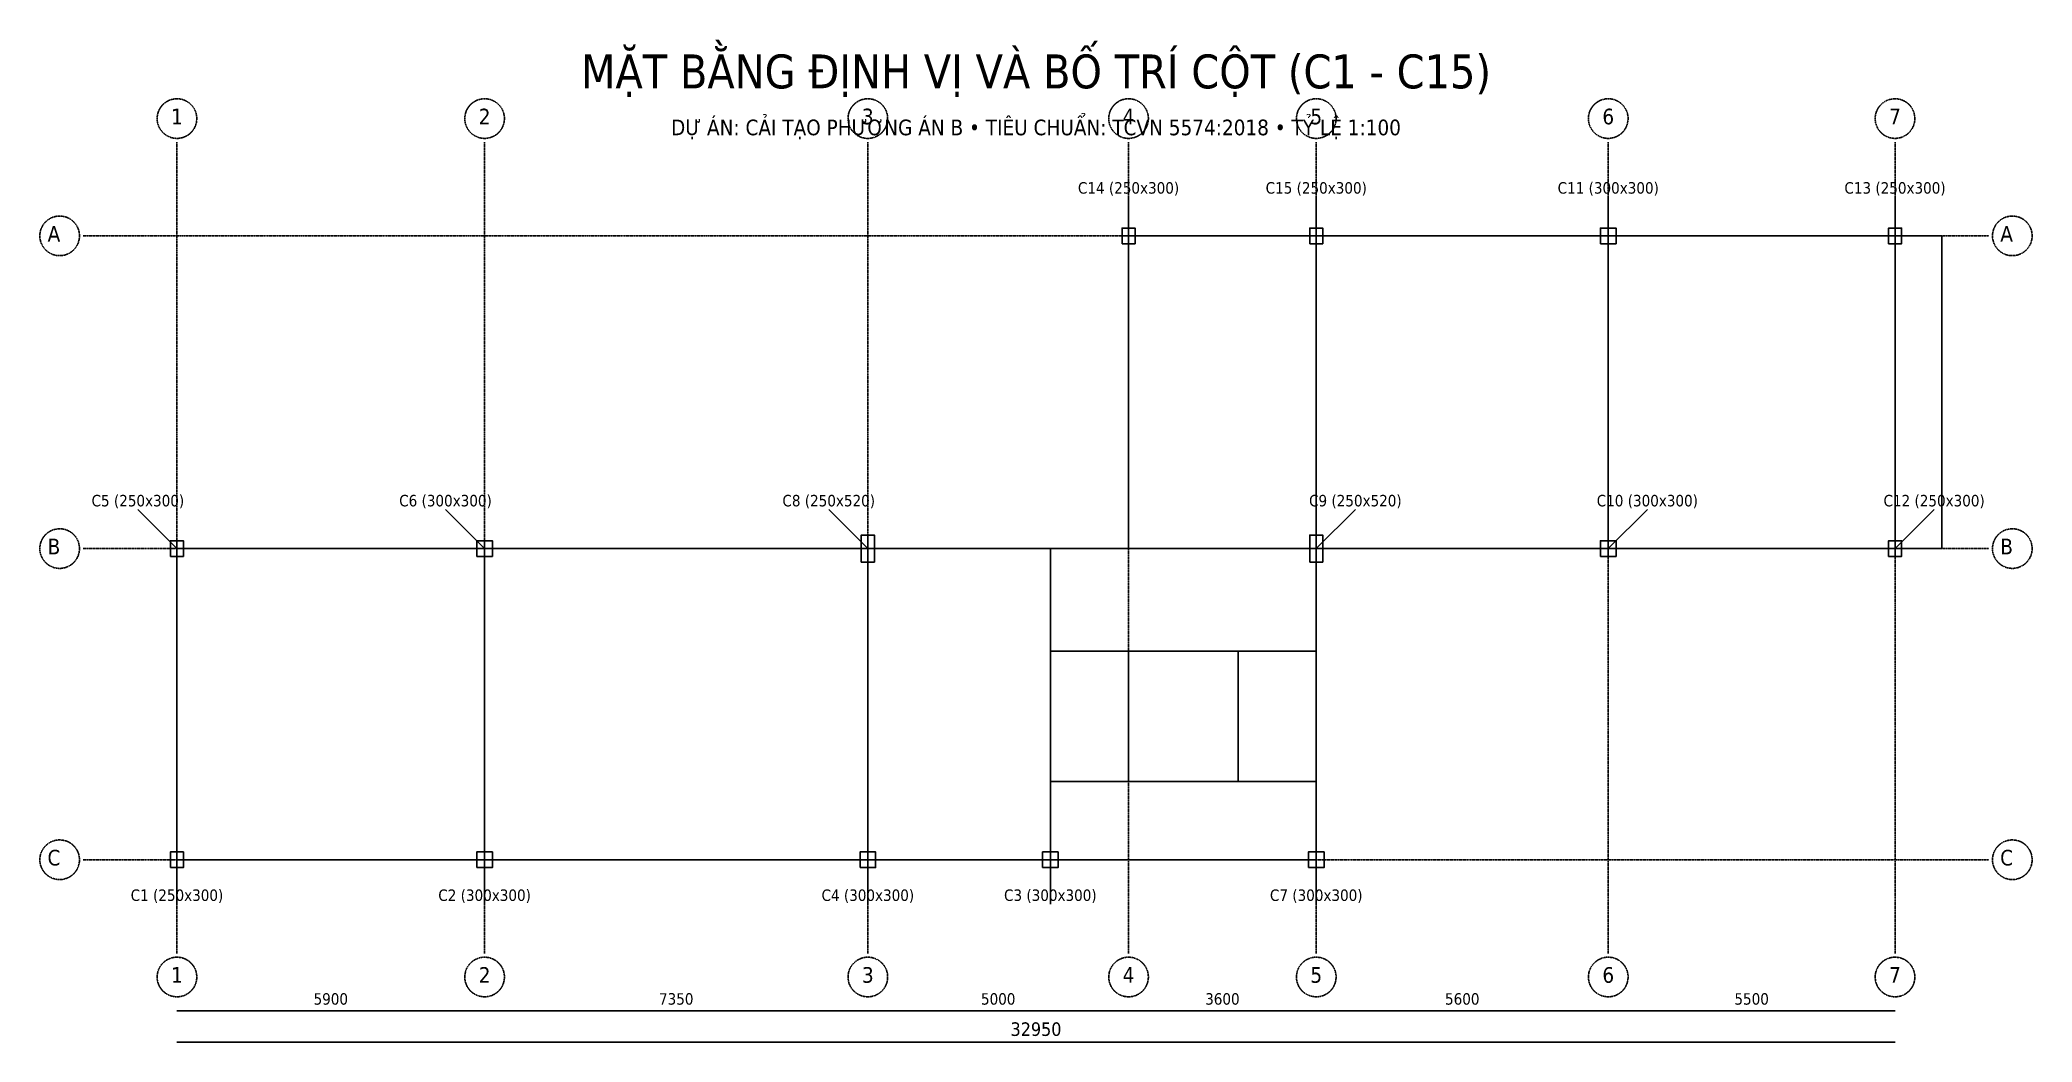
# Model space of a CAD drawing. Header units: millimetres. Extents: x -2630 to 35580, y -3500 to 15731.
import ezdxf
from ezdxf.enums import TextEntityAlignment as Align

# ---------------------------------------------------------------- set-up
doc = ezdxf.new("R2010")
doc.units = ezdxf.units.MM
doc.header["$LTSCALE"] = 10
doc.linetypes.add('DASHDOT', pattern=[3.556, 2.54, -0.508, 0, -0.508])
doc.linetypes.add('DASHED', pattern=[1.524, 1.27, -0.254])
for name, color, linetype in [('BEAM_FRAME', 9, 'DASHED'), ('COLUMN_CONCRETE', 7, 'Continuous'), ('COLUMN_TAG', 1, 'Continuous'), ('DIMENSIONS', 3, 'Continuous'), ('GRID_AXIS', 8, 'DASHDOT'), ('TITLE_BLOCK', 4, 'Continuous')]:
    doc.layers.add(name, color=color, linetype=linetype)
doc.styles.get("Standard").update_dxf_attribs({"font": 'tahoma.ttf'})

msp = doc.modelspace()

# ---------------------------------------------------------------- linework, layer by layer
at = {"layer": 'BEAM_FRAME', "linetype": 'DASHED'}
for p, q in [((18250, 11970), (21850, 11970)), ((18250, 5970), (18250, 11970)), ((21850, 11970), (27450, 11970)), ((21850, 5970), (21850, 11970)), ((27450, 11970), (32950, 11970)), ((27450, 5970), (27450, 11970)), ((32950, 5970), (32950, 11970)), ((32950, 11970), (33850, 11970)), ((33850, 5970), (33850, 11970)), ((0, 0), (0, 5970)), ((0, 0), (0, 5970)), ((0, 5970), (5900, 5970)), ((5900, 0), (5900, 5970)), ((5900, 5970), (13250, 5970)), ((13250, 0), (13250, 5970)), ((13250, 5970), (21850, 5970)), ((16750, 0), (16750, 5970)), ((21850, 0), (21850, 5970)), ((21850, 5970), (27450, 5970)), ((27450, 5970), (32950, 5970)), ((32950, 5970), (33850, 5970)), ((16750, 4000), (21850, 4000)), ((16750, 1500), (16750, 4000)), ((18250, 1500), (18250, 4000)), ((20350, 4000), (20350, 1500)), ((16750, 1500), (21850, 1500)), ((0, 0), (5900, 0)), ((5900, 0), (13250, 0)), ((13250, 0), (16750, 0)), ((16750, 0), (21850, 0)), ((16750, 0), (21850, 0))]:
    msp.add_line(p, q, dxfattribs=at)
at = {"layer": 'COLUMN_CONCRETE'}
for points in [[(18125, 11820), (18375, 11820), (18375, 12120), (18125, 12120), (18125, 11820)], [(21725, 11820), (21975, 11820), (21975, 12120), (21725, 12120), (21725, 11820)], [(27300, 11820), (27600, 11820), (27600, 12120), (27300, 12120), (27300, 11820)], [(32825, 11820), (33075, 11820), (33075, 12120), (32825, 12120), (32825, 11820)], [(-125, 5820), (125, 5820), (125, 6120), (-125, 6120), (-125, 5820)], [(5750, 5820), (6050, 5820), (6050, 6120), (5750, 6120), (5750, 5820)], [(13125, 5710), (13375, 5710), (13375, 6230), (13125, 6230), (13125, 5710)], [(21725, 5710), (21975, 5710), (21975, 6230), (21725, 6230), (21725, 5710)], [(27300, 5820), (27600, 5820), (27600, 6120), (27300, 6120), (27300, 5820)], [(32825, 5820), (33075, 5820), (33075, 6120), (32825, 6120), (32825, 5820)], [(-125, -150), (125, -150), (125, 150), (-125, 150), (-125, -150)], [(5750, -150), (6050, -150), (6050, 150), (5750, 150), (5750, -150)], [(13100, -150), (13400, -150), (13400, 150), (13100, 150), (13100, -150)], [(16600, -150), (16900, -150), (16900, 150), (16600, 150), (16600, -150)], [(21700, -150), (22000, -150), (22000, 150), (21700, 150), (21700, -150)]]:
    msp.add_lwpolyline(points, dxfattribs=at)
at = {"layer": 'COLUMN_TAG'}
for p, q in [((18250, 11970), (18250, 12720)), ((21850, 11970), (21850, 12720)), ((27450, 11970), (27450, 12720)), ((32950, 11970), (32950, 12720)), ((0, 5970), (-750, 6720)), ((5900, 5970), (5150, 6720)), ((13250, 5970), (12500, 6720)), ((21850, 5970), (22600, 6720)), ((27450, 5970), (28200, 6720)), ((32950, 5970), (33700, 6720)), ((0, 0), (0, -850)), ((5900, 0), (5900, -850)), ((13250, 0), (13250, -850)), ((16750, 0), (16750, -850)), ((21850, 0), (21850, -850))]:
    msp.add_line(p, q, dxfattribs=at)
at = {"layer": 'DIMENSIONS'}
for p, q in [((0, -2900), (5900, -2900)), ((5900, -2900), (13250, -2900)), ((13250, -2900), (18250, -2900)), ((18250, -2900), (21850, -2900)), ((21850, -2900), (27450, -2900)), ((27450, -2900), (32950, -2900)), ((0, -3500), (32950, -3500))]:
    msp.add_line(p, q, dxfattribs=at)
at = {"layer": 'GRID_AXIS', "linetype": 'DASHDOT'}
for p, q in [((0, -1800), (0, 13770)), ((5900, -1800), (5900, 13770)), ((13250, -1800), (13250, 13770)), ((18250, -1800), (18250, 13770)), ((21850, -1800), (21850, 13770)), ((27450, -1800), (27450, 13770)), ((32950, -1800), (32950, 13770)), ((-1800, 11970), (34750, 11970)), ((-1800, 5970), (34750, 5970)), ((-1800, 0), (34750, 0))]:
    msp.add_line(p, q, dxfattribs=at)
at = {"layer": 'GRID_AXIS'}
for p, q in [((18125, 11970), (18375, 11970)), ((18250, 11820), (18250, 12120)), ((21725, 11970), (21975, 11970)), ((21850, 11820), (21850, 12120)), ((27300, 11970), (27600, 11970)), ((27450, 11820), (27450, 12120)), ((32825, 11970), (33075, 11970)), ((32950, 11820), (32950, 12120)), ((0, 5820), (0, 6120)), ((5900, 5820), (5900, 6120)), ((13250, 5710), (13250, 6230)), ((21850, 5710), (21850, 6230)), ((27450, 5820), (27450, 6120)), ((32950, 5820), (32950, 6120)), ((-125, 5970), (125, 5970)), ((5750, 5970), (6050, 5970)), ((13125, 5970), (13375, 5970)), ((21725, 5970), (21975, 5970)), ((27300, 5970), (27600, 5970)), ((32825, 5970), (33075, 5970)), ((-125, 0), (125, 0)), ((0, -150), (0, 150)), ((5750, 0), (6050, 0)), ((5900, -150), (5900, 150)), ((13100, 0), (13400, 0)), ((13250, -150), (13250, 150)), ((16600, 0), (16900, 0)), ((16750, -150), (16750, 150)), ((21700, 0), (22000, 0)), ((21850, -150), (21850, 150))]:
    msp.add_line(p, q, dxfattribs=at)
for centre in [(0, 14220), (5900, 14220), (13250, 14220), (18250, 14220), (21850, 14220), (27450, 14220), (32950, 14220), (-2250, 11970), (35200, 11970), (-2250, 5970), (35200, 5970), (-2250, 0), (35200, 0), (0, -2250), (5900, -2250), (13250, -2250), (18250, -2250), (21850, -2250), (27450, -2250), (32950, -2250)]:
    msp.add_circle(centre, 380, dxfattribs=at)

# ---------------------------------------------------------------- texts
at = {"layer": 'COLUMN_TAG'}
for s, p in [('C14 (250x300)', (18250, 12780)), ('C15 (250x300)', (21850, 12780)), ('C11 (300x300)', (27450, 12780)), ('C13 (250x300)', (32950, 12780)), ('C5 (250x300)', (-750, 6780)), ('C6 (300x300)', (5150, 6780)), ('C8 (250x520)', (12500, 6780)), ('C9 (250x520)', (22600, 6780)), ('C10 (300x300)', (28200, 6780)), ('C12 (250x300)', (33700, 6780)), ('C1 (250x300)', (0, -790)), ('C2 (300x300)', (5900, -790)), ('C4 (300x300)', (13250, -790)), ('C3 (300x300)', (16750, -790)), ('C7 (300x300)', (21850, -790))]:
    msp.add_text(s, height=220, dxfattribs=at).set_placement(p, align=Align.CENTER)
at = {"layer": 'DIMENSIONS'}
for s, height, p in [('5900', 220, (2950, -2780)), ('7350', 220, (9575, -2780)), ('5000', 220, (15750, -2780)), ('3600', 220, (20050, -2780)), ('5600', 220, (24650, -2780)), ('5500', 220, (30200, -2780)), ('32950', 260, (16475, -3380))]:
    msp.add_text(s, height=height, dxfattribs=at).set_placement(p, align=Align.CENTER)
at = {"layer": 'GRID_AXIS'}
for s, p in [('1', (0, 14110)), ('2', (5900, 14110)), ('3', (13250, 14110)), ('4', (18250, 14110)), ('5', (21850, 14110)), ('6', (27450, 14110)), ('7', (32950, 14110)), ('A', (-2360, 11860)), ('A', (35090, 11860)), ('B', (-2360, 5860)), ('B', (35090, 5860)), ('C', (-2360, -110)), ('C', (35090, -110)), ('1', (0, -2360)), ('2', (5900, -2360)), ('3', (13250, -2360)), ('4', (18250, -2360)), ('5', (21850, -2360)), ('6', (27450, -2360)), ('7', (32950, -2360))]:
    msp.add_text(s, height=300, dxfattribs=at).set_placement(p, align=Align.CENTER)
at = {"layer": 'TITLE_BLOCK'}
for s, height, p in [('MẶT BẰNG ĐỊNH VỊ VÀ BỐ TRÍ CỘT (C1 - C15)', 650, (16475, 14800)), ('DỰ ÁN: CẢI TẠO PHƯƠNG ÁN B • TIÊU CHUẨN: TCVN 5574:2018 • TỶ LỆ 1:100', 300, (16475, 13900))]:
    msp.add_text(s, height=height, dxfattribs=at).set_placement(p, align=Align.CENTER)

doc.saveas('drawing.dxf')
